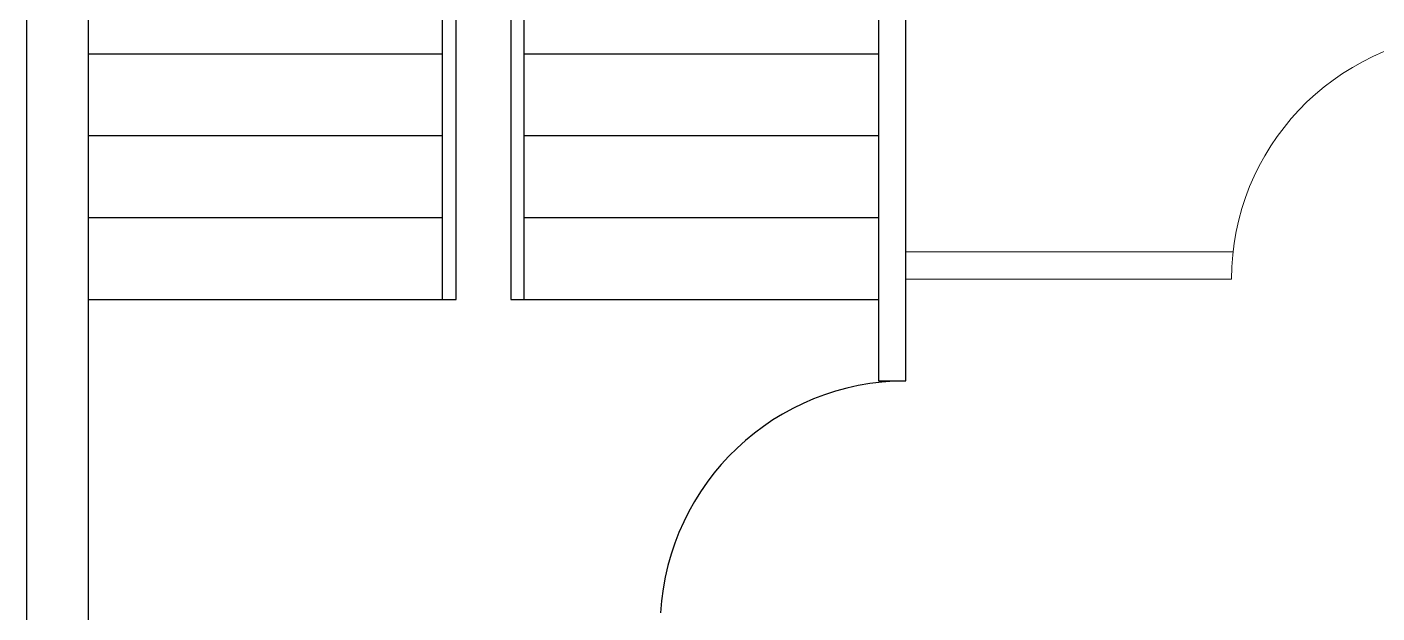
# Model space of a CAD drawing. Header units: inches. Extents: x 31613 to 11629803103, y 12993 to 6379790274.
# Drawn here: x 11629802738.4 to 11629802936.5, y 6379790068.4 to 6379790154.3 of the extents above; entities that cross this region are included whole.
import ezdxf

# ---------------------------------------------------------------- set-up
doc = ezdxf.new("R2010")
doc.units = ezdxf.units.IN
doc.layers.add('PDF_0', color=7, linetype='Continuous')
doc.layers.add('PDF_EXITING WALLS', color=7, linetype='Continuous', true_color=0xdd0000)
doc.layers.add('PDF_GLASS PARTITION', color=7, linetype='Continuous', true_color=0x7fffff)

msp = doc.modelspace()

# ---------------------------------------------------------------- linework, layer by layer
at = {"layer": 'PDF_0', "lineweight": 25}
for points in [[(11629802799.38834, 6379790114.353596), (11629802799.38834, 6379790222.344686)], [(11629802811.37202, 6379790114.353596), (11629802811.37202, 6379790222.344686)], [(11629802747.37365, 6379790114.353596), (11629802801.37905, 6379790114.353596), (11629802801.37905, 6379790220.353975), (11629802804.37497, 6379790220.353975), (11629802809.38131, 6379790220.353975), (11629802809.38131, 6379790114.353596), (11629802863.38671, 6379790114.353596)], [(11629802799.38834, 6379790150.344056), (11629802747.37365, 6379790150.344056)], [(11629802863.38671, 6379790150.344056), (11629802811.37202, 6379790150.344056)], [(11629802799.38834, 6379790138.360375), (11629802747.37365, 6379790138.360375)], [(11629802863.38671, 6379790138.360375), (11629802811.37202, 6379790138.360375)], [(11629802799.38834, 6379790126.356986), (11629802747.37365, 6379790126.356986)], [(11629802863.38671, 6379790126.356986), (11629802811.37202, 6379790126.356986)]]:
    msp.add_lwpolyline(points, dxfattribs=at)
msp.add_arc((11629802867.38784, 6379790066.359746), 36.05551275463989, 90, 176.8201456324199, dxfattribs=at)
at = {"layer": 'PDF_EXITING WALLS', "lineweight": 30}
for points in [[(11629803086.99666, 6379790274.339665), (11629803094.38791, 6379790274.339665), (11629803103.37567, 6379790274.339665), (11629803103.37567, 6379790265.351906), (11629803103.37567, 6379789951.351895), (11629803103.37567, 6379789942.364136), (11629803094.38791, 6379789942.364136), (11629802747.37365, 6379789942.364136), (11629802738.38589, 6379789942.364136), (11629802738.38589, 6379789951.351895), (11629802738.38589, 6379790265.351906), (11629802738.38589, 6379790274.339665), (11629802747.37365, 6379790274.339665), (11629802884.87061, 6379790274.339665), (11629802884.87061, 6379790265.351906), (11629802867.38784, 6379790265.351906), (11629802747.37365, 6379790265.351906), (11629802747.37365, 6379789951.351895), (11629802943.36989, 6379789951.351895), (11629802943.36989, 6379789953.362316)], [(11629802863.38671, 6379790265.351906), (11629802863.38671, 6379790102.411273), (11629802867.38784, 6379790102.411273), (11629802867.38784, 6379790265.351906)]]:
    msp.add_lwpolyline(points, dxfattribs=at)
at = {"layer": 'PDF_GLASS PARTITION', "lineweight": 5}
for points in [[(11629802915.4222, 6379790121.350646), (11629802867.38784, 6379790121.350646)], [(11629802867.38784, 6379790117.349516), (11629802915.1995, 6379790117.349516)]]:
    msp.add_lwpolyline(points, dxfattribs=at)
msp.add_arc((11629802951.25502, 6379790117.349516), 36.05551275463989, 93.11270936753144, 180, dxfattribs=at)

doc.saveas('drawing.dxf')
